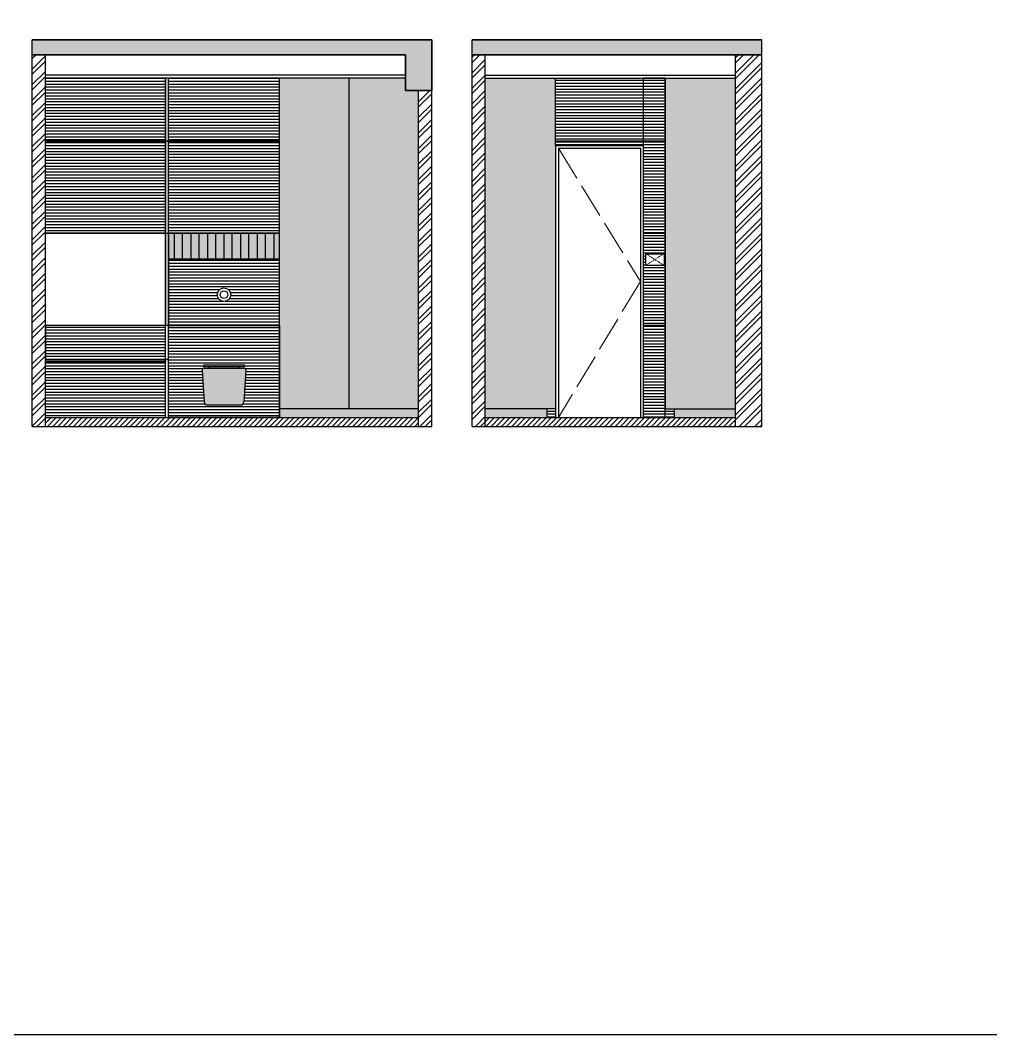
# Model space of a CAD drawing. Header units: millimetres. Extents: x 56222 to 3066687, y -650199 to -121287.
# Drawn here: x 155463 to 155794.6, y -181613.6 to -181267 of the extents above; entities that cross this region are included whole.
import ezdxf

# ---------------------------------------------------------------- set-up
doc = ezdxf.new("R2010")
doc.units = ezdxf.units.MM
doc.header["$MEASUREMENT"] = 0
doc.linetypes.add('ACAD_ISO02W100', pattern=[15, 12, -3])
doc.linetypes.add('DASHED', pattern=[0.75, 0.5, -0.25])
doc.layers.add('AR HATCH-7', color=7, linetype='Continuous')
doc.layers.add('SANIT', color=232, linetype='Continuous')
for name, color, linetype, lineweight in [('dim05', 1, 'Continuous', 13), ('ELEC.', 5, 'Continuous', 20), ('Flooring', 253, 'Continuous', 30), ('FURNITURE', 32, 'Continuous', 9), ('HACHA', 253, 'Continuous', 5), ('TILE', 14, 'Continuous', 9), ('wall', 7, 'Continuous', 30), ('XX~SLAB ( BEAM )~ ( DIM )', 7, 'Continuous', 9), ('XX~STR BEAM', 5, 'ACAD_ISO02W100', 9)]:
    doc.layers.add(name, color=color, linetype=linetype, lineweight=lineweight)
doc.layers.add('hatch', color=253, linetype='Continuous', lineweight=0, transparency=0.4)
pattern_1 = [(0, (4201.7575, -339.0154), (0, 1), [])]

# ---------------------------------------------------------------- blocks, each defined once
blk = doc.blocks.new('sda sdasd')
at = {"ltscale": 0.25, "true_color": 0xffffff}
h = blk.add_hatch(color=7, dxfattribs=at)
h.dxf.hatch_style = 1
h.paths.add_polyline_path([(46521.76, -32072.17, 0.433848), (46521.2, -32071.58), (46507.32, -32071.58, 0.433848), (46506.76, -32072.17), (46507.49, -32083.1, 0.394848), (46508.6, -32084.15), (46519.92, -32084.15, 0.394848), (46521.03, -32083.1)])
h.paths.add_polyline_path([(46521.2, -32070.46), (46507.32, -32070.46), (46507.32, -32071.02), (46521.2, -32071.02)])
h.paths.add_polyline_path([(46519.53, -32071.02), (46508.99, -32071.02), (46508.99, -32071.58), (46519.53, -32071.58)])
at = {"layer": 'SANIT'}
for p, q in [((46507.32, -32070.46), (46507.32, -32071.02)), ((46507.32, -32070.46), (46521.2, -32070.46)), ((46507.32, -32071.02), (46521.2, -32071.02)), ((46507.32, -32071.58), (46521.2, -32071.58)), ((46508.99, -32071.02), (46508.99, -32071.58)), ((46519.53, -32071.02), (46519.53, -32071.58)), ((46521.2, -32070.46), (46521.2, -32071.02)), ((46506.76, -32072.17), (46507.49, -32083.1)), ((46521.76, -32072.17), (46521.03, -32083.1)), ((46508.6, -32084.15), (46519.92, -32084.15))]:
    blk.add_line(p, q, dxfattribs=at)
for centre, radius, start, end in [((46507.32, -32072.14), 0.558, 90, 183.8141), ((46521.2, -32072.14), 0.558, 356.1859, 90), ((46508.6, -32083.03), 1.12, 183.8141, 270), ((46519.92, -32083.03), 1.12, 270, 356.1859)]:
    blk.add_arc(centre, radius, start, end, dxfattribs=at)

msp = doc.modelspace()

# ---------------------------------------------------------------- hatches: boundary and pattern name
at = {"layer": 'AR HATCH-7', "lineweight": 30, "transparency": 33554559}
h = msp.add_hatch(dxfattribs=at)
h.set_pattern_fill('ANSI31', color=9, scale=10)
h.set_pattern_definition([(45, (10240.2956, -3215.9967), (-0.8838834765, 0.8838834765), [])])
h.paths.add_polyline_path([(155599.143, -181405.757), (155599.143, -181402.757), (155471.643, -181402.757), (155471.643, -181405.757)])
h = msp.add_hatch(dxfattribs=at)
h.set_pattern_fill('ANSI31', color=9, scale=10)
h.set_pattern_definition([(45, (10216.8324, -3215.9967), (-0.8838834765, 0.8838834765), [])])
h.paths.add_polyline_path([(155707.414, -181405.757), (155707.414, -181402.757), (155621.914, -181402.757), (155621.914, -181405.757)])
at = {"layer": 'hatch'}
h = msp.add_hatch(dxfattribs=at)
h.set_pattern_fill('AR-CONC', color=256, scale=0.5)
h.set_pattern_definition([(50, (10240.2956, -3215.9967), (3.586300913, -0.313760675), [0.375, -4.125]), (355, (10240.2956, -3215.9967), (-0.69375667, 3.76096067), [0.3, -3.3]), (100.4514445, (10240.5944, -3216.023), (2.892544234, 3.447199955), [0.31870096, -3.50571056]), (46.1842, (10240.2956, -3214.9967), (5.33620665, -0.8275964), [0.5625, -6.1875]), (96.6356355, (10240.7403, -3215.0657), (4.67330973, 4.870593), [0.47805171, -5.2585688]), (351.184164, (10240.2956, -3214.997), (4.67330973, 4.870593), [0.45, -4.95]), (21, (10240.7956, -3215.2467), (2.98453526, -2.013094453), [0.375, -4.125]), (326, (10240.7956, -3215.2467), (1.21657666, 3.625750225), [0.3, -3.3]), (71.4514447, (10241.0443, -3215.4145), (4.201111884, 1.612655764), [0.31870095, -3.50571056]), (37.5, (10240.2956, -3215.9967), (0.0607992766, 1.664469269), [0, -3.26, 0, -3.35, 0, -3.3125]), (7.5, (10240.2956, -3215.9967), (1.315347687, 1.97205856), [0, -1.91, 0, -3.185, 0, -1.2625]), (327.5, (10239.1806, -3215.9967), (2.669112181, -0.112774359), [0, -1.25, 0, -3.9, 0, -5.175]), (317.5, (10238.6806, -3215.9967), (2.915930847, 0.500524912), [0, -1.625, 0, -2.59, 0, -3.675])])
h.paths.add_polyline_path([(155603.643, -181273.757), (155467.143, -181273.757), (155467.143, -181278.817), (155594.643, -181278.817), (155594.643, -181290.979), (155603.643, -181290.979)])
h = msp.add_hatch(dxfattribs=at)
h.set_pattern_fill('AR-CONC', color=256, scale=0.5)
h.set_pattern_definition([(50, (10216.8324, -3215.9967), (3.586300913, -0.313760675), [0.375, -4.125]), (355, (10216.8324, -3215.9967), (-0.69375667, 3.76096067), [0.3, -3.3]), (100.4514445, (10217.1313, -3216.023), (2.892544234, 3.447199955), [0.31870096, -3.50571056]), (46.1842, (10216.8324, -3214.9967), (5.33620665, -0.8275964), [0.5625, -6.1875]), (96.6356355, (10217.277, -3215.0657), (4.67330973, 4.870593), [0.47805171, -5.2585688]), (351.184164, (10216.8324, -3214.997), (4.67330973, 4.870593), [0.45, -4.95]), (21, (10217.3324, -3215.2467), (2.98453526, -2.013094453), [0.375, -4.125]), (326, (10217.3324, -3215.2467), (1.21657666, 3.625750225), [0.3, -3.3]), (71.4514447, (10217.581, -3215.4145), (4.201111884, 1.612655764), [0.31870095, -3.50571056]), (37.5, (10216.8324, -3215.9967), (0.0607992766, 1.664469269), [0, -3.26, 0, -3.35, 0, -3.3125]), (7.5, (10216.8324, -3215.9967), (1.315347687, 1.97205856), [0, -1.91, 0, -3.185, 0, -1.2625]), (327.5, (10215.7174, -3215.9967), (2.669112181, -0.112774359), [0, -1.25, 0, -3.9, 0, -5.175]), (317.5, (10215.2174, -3215.9967), (2.915930847, 0.500524912), [0, -1.625, 0, -2.59, 0, -3.675])])
h.paths.add_polyline_path([(155617.414, -181273.757), (155617.414, -181278.817), (155716.414, -181278.817), (155716.414, -181273.757)])
at = {"layer": 'hatch', "ltscale": 10}
h = msp.add_hatch(dxfattribs=at)
h.set_pattern_fill('ANSI32', color=256, scale=10, style=0)
h.set_pattern_definition([(45, (10240.2956, -3215.9967), (-2.65165043, 2.65165043), []), (45, (10242.0634, -3215.9967), (-2.65165043, 2.65165043), [])])
h.paths.add_polyline_path([(155467.143, -181405.757), (155471.643, -181405.757), (155471.643, -181278.817), (155467.143, -181278.817)])
h.paths.add_polyline_path([(155599.143, -181405.757), (155603.643, -181405.757), (155603.643, -181290.979), (155599.143, -181290.979)])
h = msp.add_hatch(dxfattribs=at)
h.set_pattern_fill('ANSI32', color=256, scale=10, style=0)
h.set_pattern_definition([(45, (10216.8324, -3215.9967), (-2.65165043, 2.65165043), []), (45, (10218.6, -3215.9967), (-2.65165043, 2.65165043), [])])
h.paths.add_polyline_path([(155617.414, -181405.757), (155621.914, -181405.757), (155621.914, -181278.817), (155617.414, -181278.817)])
h.paths.add_polyline_path([(155707.414, -181405.757), (155716.414, -181405.757), (155716.414, -181278.817), (155707.414, -181278.817)])
at = {"layer": 'XX~SLAB ( BEAM )~ ( DIM )', "lineweight": 30, "true_color": 0xdeceba, "transparency": 33554493}
h = msp.add_hatch(dxfattribs=at)
h.set_pattern_fill('_USER', color=254, pattern_type=0)
h.set_pattern_definition([(0, (2741.4445, 626.1896), (0, 1), [])])
h.paths.add_polyline_path([(155512.643, -181286.757), (155471.643, -181286.757), (155471.643, -181308.269), (155512.643, -181308.269)])
h.paths.add_polyline_path([(155512.643, -181308.269), (155471.643, -181308.269), (155471.643, -181339.765), (155512.643, -181339.765)])
h.paths.add_polyline_path([(155512.643, -181371.261), (155471.643, -181371.261), (155471.643, -181382.757), (155512.643, -181382.757)])
h.paths.add_polyline_path([(155551.643, -181308.269), (155513.643, -181308.269), (155513.643, -181339.765), (155515.639, -181339.765), (155518.473, -181339.765), (155521.307, -181339.765), (155524.141, -181339.765), (155526.975, -181339.765), (155529.809, -181339.765), (155532.643, -181339.765), (155535.477, -181339.765), (155538.311, -181339.765), (155541.145, -181339.765), (155543.979, -181339.765), (155546.813, -181339.765), (155549.647, -181339.765), (155551.643, -181339.765)])
h.paths.add_polyline_path([(155551.643, -181286.757), (155513.643, -181286.757), (155513.643, -181308.269), (155551.643, -181308.269)])
at = {"layer": 'XX~SLAB ( BEAM )~ ( DIM )', "lineweight": 30, "true_color": 0xdfc29f, "transparency": 33554615}
h = msp.add_hatch(color=9, dxfattribs=at)
h.dxf.hatch_style = 1
h.paths.add_polyline_path([(155599.143, -181290.979), (155594.643, -181290.979), (155594.643, -181286.757), (155575.393, -181286.757), (155575.393, -181399.757), (155599.143, -181399.757)])
h.paths.add_polyline_path([(155575.393, -181286.757), (155551.643, -181286.757), (155551.643, -181308.269), (155551.643, -181339.765), (155551.643, -181348.623), (155551.643, -181371.261), (155551.643, -181399.757), (155575.393, -181399.757)])
h = msp.add_hatch(color=9, dxfattribs=at)
h.dxf.hatch_style = 1
h.paths.add_polyline_path([(155707.414, -181286.757), (155683.414, -181286.757), (155683.414, -181399.757), (155707.414, -181399.757)])
h.paths.add_polyline_path([(155645.914, -181309.757), (155645.914, -181286.757), (155621.914, -181286.757), (155621.914, -181399.757), (155645.914, -181399.757)])
at = {"layer": 'XX~SLAB ( BEAM )~ ( DIM )', "lineweight": 30, "true_color": 0xdeceba, "transparency": 33554493}
h = msp.add_hatch(dxfattribs=at)
h.set_pattern_fill('_USER', color=254, pattern_type=0)
h.set_pattern_definition([(0, (4203.1425, -177.5144), (0, 1), [])])
h.paths.add_polyline_path([(155675.918, -181286.757), (155645.914, -181286.757), (155645.914, -181308.269), (155675.918, -181308.269)])
h.paths.add_polyline_path([(155683.414, -181286.757), (155675.918, -181286.757), (155675.918, -181308.269), (155683.414, -181308.269)])
h.paths.add_polyline_path([(155675.918, -181308.269), (155645.914, -181308.269), (155645.914, -181309.757), (155675.918, -181309.757)])
h.paths.add_polyline_path([(155683.414, -181308.269), (155675.918, -181308.269), (155675.918, -181339.765), (155683.414, -181339.765)])
h.paths.add_polyline_path([(155683.414, -181339.765), (155675.918, -181339.765), (155675.918, -181371.261), (155683.414, -181371.261)])
h.paths.add_polyline_path([(155682.999, -181346.757), (155682.997, -181346.758), (155682.997, -181350.757), (155676.735, -181350.757), (155676.735, -181346.757)], flags=16)
h.paths.add_polyline_path([(155683.414, -181371.261), (155675.918, -181371.261), (155675.918, -181402.757), (155683.414, -181402.757)])
h.paths.add_polyline_path([(155686.414, -181399.757), (155683.414, -181399.757), (155683.414, -181402.757), (155686.414, -181402.757)])
h.paths.add_polyline_path([(155645.914, -181399.757), (155642.914, -181399.757), (155642.914, -181402.757), (155645.914, -181402.757)])
at = {"layer": 'XX~SLAB ( BEAM )~ ( DIM )', "lineweight": 30, "true_color": 0x7d5120, "transparency": 33554562}
h = msp.add_hatch(dxfattribs=at)
h.set_pattern_fill('ANGLE', color=27)
h.set_pattern_definition([(0, (4203.14252, -177.51443), (0, 0.275), [0.2, -0.075]), (90, (4203.14252, -177.51443), (-0.275, 2e-17), [0.2, -0.075])])
h.paths.add_polyline_path([(155515.639, -181339.765), (155513.643, -181339.765), (155513.643, -181348.623), (155515.639, -181348.623)])
h.paths.add_polyline_path([(155518.473, -181339.765), (155515.639, -181339.765), (155515.639, -181348.623), (155518.473, -181348.623)])
h.paths.add_polyline_path([(155521.307, -181339.765), (155518.473, -181339.765), (155518.473, -181348.623), (155521.307, -181348.623)])
h.paths.add_polyline_path([(155524.141, -181339.765), (155521.307, -181339.765), (155521.307, -181348.623), (155524.141, -181348.623)])
h.paths.add_polyline_path([(155526.975, -181339.765), (155524.141, -181339.765), (155524.141, -181348.623), (155526.975, -181348.623)])
h.paths.add_polyline_path([(155529.809, -181339.765), (155526.975, -181339.765), (155526.975, -181348.623), (155529.809, -181348.623)])
h.paths.add_polyline_path([(155532.643, -181339.765), (155529.809, -181339.765), (155529.809, -181348.623), (155532.643, -181348.623)])
h.paths.add_polyline_path([(155535.477, -181339.765), (155532.643, -181339.765), (155532.643, -181348.623), (155535.477, -181348.623)])
h.paths.add_polyline_path([(155538.311, -181339.765), (155535.477, -181339.765), (155535.477, -181348.623), (155538.311, -181348.623)])
h.paths.add_polyline_path([(155541.145, -181339.765), (155538.311, -181339.765), (155538.311, -181348.623), (155541.145, -181348.623)])
h.paths.add_polyline_path([(155543.979, -181339.765), (155541.145, -181339.765), (155541.145, -181348.623), (155543.979, -181348.623)])
h.paths.add_polyline_path([(155546.813, -181339.765), (155543.979, -181339.765), (155543.979, -181348.623), (155546.813, -181348.623)])
h.paths.add_polyline_path([(155549.647, -181339.765), (155546.813, -181339.765), (155546.813, -181348.623), (155549.647, -181348.623)])
h.paths.add_polyline_path([(155551.643, -181339.765), (155549.647, -181339.765), (155549.647, -181348.623), (155551.643, -181348.623)])
at = {"layer": 'XX~SLAB ( BEAM )~ ( DIM )', "lineweight": 30, "true_color": 0xdeceba, "transparency": 33554493}
h = msp.add_hatch(dxfattribs=at)
h.set_pattern_fill('_USER', color=254, pattern_type=0)
h.set_pattern_definition(pattern_1)
h.paths.add_polyline_path([(155551.643, -181348.623), (155513.643, -181348.623), (155513.643, -181371.261), (155551.643, -181371.261)])
h.paths.add_polyline_path([(155530.339, -181360.757, -1), (155534.947, -181360.757, -1)], flags=16)
h.paths.add_polyline_path([(155531.339, -181360.757, -1), (155533.947, -181360.757, -1)], flags=0)
h.paths.add_polyline_path([(155551.643, -181371.261), (155513.643, -181371.261), (155513.643, -181402.757), (155551.643, -181402.757)])
h.paths.add_polyline_path([(155539.586, -181384.757), (155539.586, -181385.316), (155537.91, -181385.316), (155537.91, -181385.874), (155539.586, -181385.874, -0.4338481), (155540.143, -181386.47), (155539.414, -181397.398, -0.3948479), (155538.3, -181398.44), (155526.986, -181398.44, -0.3948479), (155525.872, -181397.398), (155525.143, -181386.47, -0.4338481), (155525.7, -181385.874), (155527.376, -181385.874), (155527.376, -181385.316), (155525.7, -181385.316), (155525.7, -181384.757)], flags=16)
h = msp.add_hatch(dxfattribs=at)
h.set_pattern_fill('_USER', color=254, pattern_type=0)
h.set_pattern_definition(pattern_1)
h.paths.add_polyline_path([(155512.643, -181383.757), (155471.643, -181383.757), (155471.643, -181402.757), (155512.643, -181402.757)])
h.paths.add_polyline_path([(155512.643, -181382.757), (155471.643, -181382.757), (155471.643, -181383.757), (155512.643, -181383.757)])
h.paths.add_polyline_path([(155452.719, -181383.757), (155434.719, -181383.757), (155434.719, -181402.757), (155452.719, -181402.757)])
h.paths.add_polyline_path([(155452.719, -181382.757), (155434.719, -181382.757), (155434.719, -181383.757), (155452.719, -181383.757)])
at = {"layer": 'XX~SLAB ( BEAM )~ ( DIM )', "lineweight": 30, "true_color": 0xdfc29f, "transparency": 33554615}
h = msp.add_hatch(color=9, dxfattribs=at)
h.dxf.hatch_style = 1
h.paths.add_polyline_path([(155599.143, -181399.757), (155551.643, -181399.757), (155551.643, -181402.757), (155599.143, -181402.757)])
h = msp.add_hatch(color=9, dxfattribs=at)
h.dxf.hatch_style = 1
h.paths.add_polyline_path([(155707.414, -181399.757), (155686.414, -181399.757), (155686.414, -181402.757), (155707.414, -181402.757)])
h.paths.add_polyline_path([(155642.914, -181399.757), (155621.914, -181399.757), (155621.914, -181402.757), (155642.914, -181402.757)])

# ---------------------------------------------------------------- linework, layer by layer
at = {"color": 6, "lineweight": 30}
for p, q in [((155594.643, -181285.757), (155471.643, -181285.757)), ((155621.914, -181285.757), (155707.414, -181285.757)), ((155594.643, -181286.757), (155471.643, -181286.757)), ((155621.914, -181286.757), (155707.414, -181286.757))]:
    msp.add_line(p, q, dxfattribs=at)
at = {"color": 18, "lineweight": 30, "ltscale": 0.25, "true_color": 0x000000}
for radius in [2.304, 1.304]:
    msp.add_circle((155532.643, -181360.757), radius, dxfattribs=at)
at = {"layer": 'dim05', "color": 1, "lineweight": 35}
for p, q in [((155603.643, -181273.757), (155467.143, -181273.757)), ((155603.643, -181273.757), (155603.643, -181290.979)), ((155617.414, -181273.757), (155716.414, -181273.757)), ((155594.643, -181278.817), (155467.143, -181278.817)), ((155594.643, -181290.979), (155594.643, -181278.817)), ((155617.414, -181278.817), (155716.414, -181278.817)), ((155594.643, -181290.979), (155603.643, -181290.979))]:
    msp.add_line(p, q, dxfattribs=at)
at = {"layer": 'Flooring', "ltscale": 4}
for p, q in [((155471.643, -181402.757), (155599.143, -181402.757)), ((155621.914, -181402.757), (155707.414, -181402.757))]:
    msp.add_line(p, q, dxfattribs=at)
at = {"layer": 'FURNITURE', "lineweight": 30}
for p, q in [((155551.643, -181402.757), (155551.643, -181286.757)), ((155575.393, -181399.757), (155575.393, -181286.757)), ((155645.914, -181309.757), (155645.914, -181286.757)), ((155683.414, -181286.757), (155683.414, -181399.757)), ((155599.143, -181399.757), (155551.643, -181399.757)), ((155645.914, -181399.757), (155621.914, -181399.757)), ((155642.914, -181399.757), (155642.914, -181402.757)), ((155683.414, -181399.757), (155707.414, -181399.757)), ((155686.414, -181399.757), (155686.414, -181402.757))]:
    msp.add_line(p, q, dxfattribs=at)
at = {"layer": 'FURNITURE', "color": 9, "linetype": 'ACAD_ISO02W100', "lineweight": 5, "true_color": 0xc7c8ca}
for p, q in [((155646.914, -181310.757), (155674.918, -181356.257)), ((155674.918, -181356.257), (155646.914, -181402.757))]:
    msp.add_line(p, q, dxfattribs=at)
at = {"layer": 'HACHA', "color": 5, "lineweight": 30}
for p, q in [((155512.643, -181402.757), (155512.643, -181286.757)), ((155513.643, -181402.757), (155513.643, -181286.757))]:
    msp.add_line(p, q, dxfattribs=at)
at = {"layer": 'TILE', "color": 1, "linetype": 'Continuous', "lineweight": 25}
msp.add_lwpolyline([(155066.713, -179491.172), (157411.924, -179491.172), (157411.924, -181613.565), (155066.713, -181613.565)], close=True, dxfattribs=at)
at = {"layer": 'wall', "lineweight": 30}
for p, q in [((155467.143, -181405.757), (155467.143, -181278.817)), ((155471.643, -181405.757), (155471.643, -181278.817)), ((155617.414, -181405.757), (155617.414, -181278.817)), ((155621.914, -181405.757), (155621.914, -181278.817)), ((155707.414, -181405.757), (155707.414, -181278.817)), ((155716.414, -181405.757), (155716.414, -181278.817)), ((155599.143, -181405.757), (155599.143, -181290.979)), ((155603.643, -181405.757), (155603.643, -181290.979)), ((155645.914, -181309.757), (155675.918, -181309.757)), ((155645.914, -181309.757), (155645.914, -181402.757)), ((155675.918, -181309.757), (155675.918, -181402.757)), ((155646.914, -181310.757), (155674.918, -181310.757)), ((155646.914, -181310.757), (155646.914, -181402.757)), ((155674.918, -181310.757), (155674.918, -181402.757)), ((155467.143, -181405.757), (155603.643, -181405.757)), ((155617.414, -181405.757), (155716.414, -181405.757))]:
    msp.add_line(p, q, dxfattribs=at)
msp.add_lwpolyline([(155471.643, -181382.757), (155512.643, -181382.757), (155512.643, -181383.757), (155471.643, -181383.757)], close=True, dxfattribs=at)
at = {"layer": 'XX~SLAB ( BEAM )~ ( DIM )', "color": 242, "lineweight": 30, "true_color": 0xcd2027}
for p, q in [((155467.143, -181278.817), (155467.143, -181273.757)), ((155617.414, -181278.817), (155617.414, -181273.757)), ((155716.414, -181278.817), (155716.414, -181273.757)), ((155513.643, -181402.757), (155513.643, -181348.623))]:
    msp.add_line(p, q, dxfattribs=at)
at = {"layer": 'XX~SLAB ( BEAM )~ ( DIM )', "color": 1, "lineweight": 30}
msp.add_line((155471.643, -181286.757), (155512.643, -181286.757), dxfattribs=at)
at = {"layer": 'XX~SLAB ( BEAM )~ ( DIM )', "color": 242, "linetype": 'DASHED', "true_color": 0xcd2027}
for p, q in [((155676.735, -181346.757), (155682.997, -181350.757)), ((155676.735, -181350.757), (155682.997, -181346.758))]:
    msp.add_line(p, q, dxfattribs=at)
at = {"layer": 'XX~SLAB ( BEAM )~ ( DIM )', "color": 18, "lineweight": 30, "true_color": 0x000000}
msp.add_line((155513.643, -181348.623), (155551.643, -181348.623), dxfattribs=at)
at = {"layer": 'XX~SLAB ( BEAM )~ ( DIM )', "color": 27, "lineweight": 25, "true_color": 0x7d5120}
for points in [[(155512.643, -181286.757), (155512.643, -181308.269), (155471.643, -181308.269), (155471.643, -181286.757)], [(155512.643, -181286.757), (155512.643, -181308.269), (155551.643, -181308.269), (155551.643, -181286.757)], [(155675.918, -181286.757), (155675.918, -181308.269), (155645.914, -181308.269), (155645.914, -181286.757)], [(155675.918, -181286.757), (155675.918, -181308.269), (155683.414, -181308.269), (155683.414, -181286.757)], [(155512.643, -181308.269), (155512.643, -181339.765), (155471.643, -181339.765), (155471.643, -181308.269)], [(155512.643, -181308.269), (155512.643, -181339.765), (155551.643, -181339.765), (155551.643, -181308.269)], [(155675.918, -181308.269), (155675.918, -181339.765), (155683.414, -181339.765), (155683.414, -181308.269)], [(155512.643, -181339.765), (155512.643, -181371.261), (155471.643, -181371.261), (155471.643, -181339.765)], [(155513.643, -181348.623), (155551.643, -181348.623), (155551.643, -181339.765), (155513.643, -181339.765)], [(155513.643, -181339.765), (155515.639, -181339.765), (155515.639, -181348.623), (155513.643, -181348.623)], [(155518.473, -181339.765), (155515.639, -181339.765), (155515.639, -181348.623), (155518.473, -181348.623)], [(155518.473, -181339.765), (155521.307, -181339.765), (155521.307, -181348.623), (155518.473, -181348.623)], [(155524.141, -181339.765), (155521.307, -181339.765), (155521.307, -181348.623), (155524.141, -181348.623)], [(155524.141, -181339.765), (155526.975, -181339.765), (155526.975, -181348.623), (155524.141, -181348.623)], [(155529.809, -181339.765), (155526.975, -181339.765), (155526.975, -181348.623), (155529.809, -181348.623)], [(155529.809, -181339.765), (155532.643, -181339.765), (155532.643, -181348.623), (155529.809, -181348.623)], [(155535.477, -181339.765), (155532.643, -181339.765), (155532.643, -181348.623), (155535.477, -181348.623)], [(155535.477, -181339.765), (155538.311, -181339.765), (155538.311, -181348.623), (155535.477, -181348.623)], [(155541.145, -181339.765), (155538.311, -181339.765), (155538.311, -181348.623), (155541.145, -181348.623)], [(155541.145, -181339.765), (155543.979, -181339.765), (155543.979, -181348.623), (155541.145, -181348.623)], [(155546.813, -181339.765), (155543.979, -181339.765), (155543.979, -181348.623), (155546.813, -181348.623)], [(155546.813, -181339.765), (155549.647, -181339.765), (155549.647, -181348.623), (155546.813, -181348.623)], [(155551.643, -181339.765), (155549.647, -181339.765), (155549.647, -181348.623), (155551.643, -181348.623)], [(155675.918, -181339.765), (155675.918, -181371.261), (155683.414, -181371.261), (155683.414, -181339.765)], [(155551.643, -181371.261), (155551.643, -181348.623), (155513.643, -181348.623), (155513.643, -181371.261)], [(155471.643, -181371.261), (155471.643, -181382.757), (155513.643, -181382.757), (155513.643, -181371.261)], [(155551.643, -181371.261), (155551.643, -181402.757), (155513.643, -181402.757), (155513.643, -181371.261)], [(155675.918, -181371.261), (155675.918, -181402.757), (155683.414, -181402.757), (155683.414, -181371.261)]]:
    msp.add_lwpolyline(points, close=True, dxfattribs=at)
at = {"layer": 'XX~STR BEAM', "lineweight": 30}
msp.add_lwpolyline([(155676.735, -181350.757), (155676.735, -181346.757), (155682.997, -181346.757), (155682.997, -181350.757)], close=True, dxfattribs=at)

# ---------------------------------------------------------------- block references
at = {"layer": 'ELEC.'}
msp.add_blockref('sda sdasd', (109018.383, -149314.295), dxfattribs=at)

doc.saveas('drawing.dxf')
